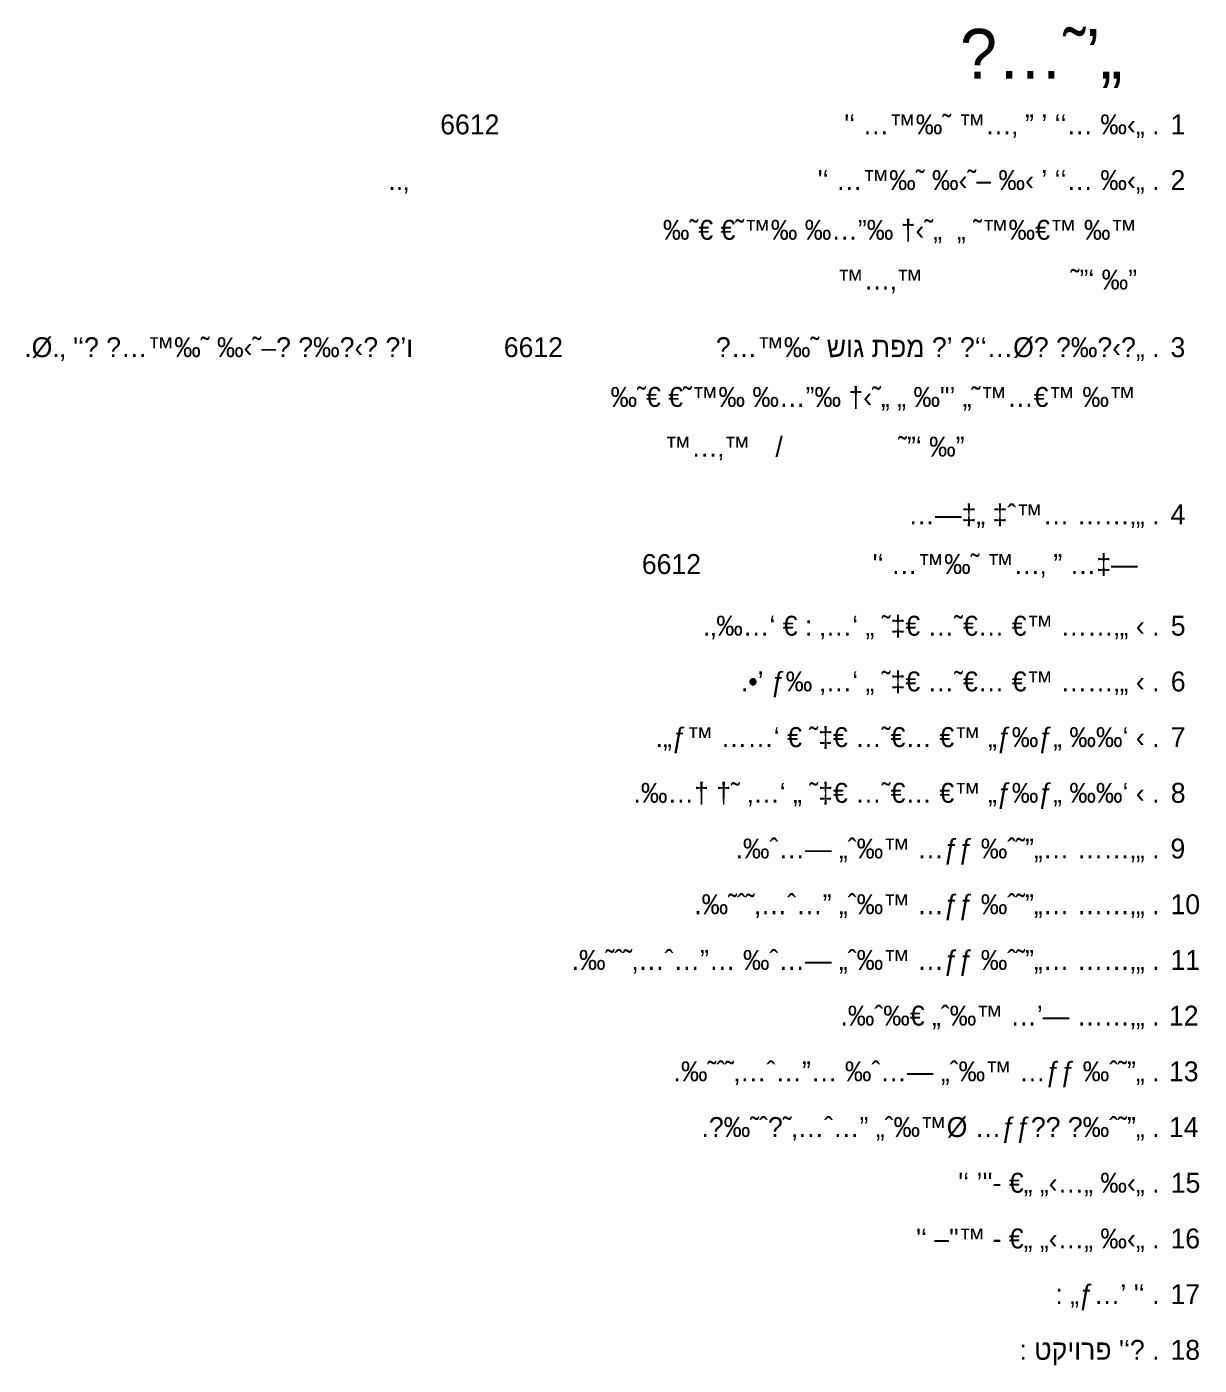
# Model space of a CAD drawing. Header units: metres. Extents: x 182014 to 185255, y 669929 to 671712.
# Drawn here: x 183518 to 183812.8, y 669928.7 to 670265.1 of the extents above; entities that cross this region are included whole.
import ezdxf
from ezdxf.enums import TextEntityAlignment as Align

# ---------------------------------------------------------------- set-up
doc = ezdxf.new("R2010")
doc.units = ezdxf.units.M
doc.layers.add('C1680', color=8, linetype='Continuous')
doc.styles.add('HEBTXT', font='HEBTXT')
doc.styles.add('MD-2010', font='hebtxt.shx', dxfattribs={"height": 2.5})

# ---------------------------------------------------------------- blocks, each defined once
blk = doc.blocks.new('UD_Note18')
at = {"style": 'HEBTXT'}
blk.add_text(": טקיורפ '‘%%142 .", height=5, dxfattribs=at).set_placement((0, 0), align=Align.RIGHT)
at = {"style": 'HEBTXT', "flags": 8}
blk.add_attdef('N_PROJECT', text='', height=5, dxfattribs=at).set_placement((-60.62, 0), align=Align.RIGHT)
blk.add_attdef('NO', (2.77, 0), '', height=5, dxfattribs=at)
blk = doc.blocks.new('UD_Note17')
at = {"style": 'HEBTXT'}
blk.add_text(": „ƒ…’ '‘ .", height=5, dxfattribs=at).set_placement((0, 0), align=Align.RIGHT)
at = {"style": 'HEBTXT', "flags": 8}
blk.add_attdef('N_JOB', text='', height=5, dxfattribs=at).set_placement((-60.62, 0), align=Align.RIGHT)
blk.add_attdef('NO', (2.77, 0), '', height=5, dxfattribs=at)
blk = doc.blocks.new('UD_Note16')
at = {"style": 'HEBTXT'}
blk.add_text('  \'‘ –"™ - €„ „‹…„ ‰‹„ .', height=5, dxfattribs=at).set_placement((0, 0), align=Align.RIGHT)
at = {"style": 'HEBTXT', "flags": 8}
for tag, p in [('N_TASHAZ', (-184.47, 0)), ('NO', (2.77, 0))]:
    blk.add_attdef(tag, p, '', height=5, dxfattribs=at)
blk = doc.blocks.new('UD_Note15')
at = {"style": 'HEBTXT'}
blk.add_text(" '‘ ’''- €„ „‹…„ ‰‹„ .", height=5, dxfattribs=at).set_placement((0, 0), align=Align.RIGHT)
at = {"style": 'HEBTXT', "flags": 8}
for tag, p in [('N_TABA', (-177.44, 0)), ('NO', (2.84, 0))]:
    blk.add_attdef(tag, p, '', height=5, dxfattribs=at)
blk = doc.blocks.new('UD_Note14')
at = {"style": 'HEBTXT'}
blk.add_text('.%%154‰˜ˆ%%142˜‚…ˆ…” „ˆ‰™%%129 …ƒƒ%%142%%144 %%141‰ˆ˜”„ .', height=5, dxfattribs=at).set_placement((0, 0), align=Align.RIGHT)
at = {"style": 'MD-2010'}
blk.add_attdef('NO', (2.39, 0), '', height=5, dxfattribs=at)
blk = doc.blocks.new('UD_Note13')
at = {"style": 'HEBTXT'}
blk.add_text('.‰˜ˆ˜‚…ˆ…”… ‰ˆ…— „ˆ‰™ …ƒƒ ‰ˆ˜”„ .', height=5, dxfattribs=at).set_placement((0, 0), align=Align.RIGHT)
at = {"style": 'MD-2010'}
blk.add_attdef('NO', (2.39, 0), '', height=5, dxfattribs=at)
blk = doc.blocks.new('UD_Note12')
at = {"style": 'HEBTXT'}
blk.add_text('.‰ˆ‰€ „ˆ‰™ …’— ……‚„ .', height=5, dxfattribs=at).set_placement((0, 0), align=Align.RIGHT)
at = {"style": 'MD-2010'}
blk.add_attdef('NO', (2.39, 0), '', height=5, dxfattribs=at)
blk = doc.blocks.new('UD_Note11')
at = {"style": 'HEBTXT'}
blk.add_text('.‰˜ˆ˜‚…ˆ…”… ‰ˆ…— „ˆ‰™ …ƒƒ ‰ˆ˜”„… ……‚„ .', height=5, dxfattribs=at).set_placement((0, 0), align=Align.RIGHT)
at = {"style": 'HEBTXT', "flags": 8}
blk.add_attdef('NO', (2.77, 0), '', height=5, dxfattribs=at)
blk = doc.blocks.new('UD_Note10')
at = {"style": 'HEBTXT'}
blk.add_text('.‰˜ˆ˜‚…ˆ…” „ˆ‰™ …ƒƒ ‰ˆ˜”„… ……‚„ .', height=5, dxfattribs=at).set_placement((0, 0), align=Align.RIGHT)
at = {"style": 'HEBTXT', "flags": 8}
blk.add_attdef('NO', (2.77, 0), '', height=5, dxfattribs=at)
blk = doc.blocks.new('UD_Note09')
at = {"style": 'HEBTXT'}
blk.add_text('.‰ˆ…— „ˆ‰™ …ƒƒ ‰ˆ˜”„… ……‚„ .', height=5, dxfattribs=at).set_placement((0, 0), align=Align.RIGHT)
at = {"style": 'HEBTXT', "flags": 8}
blk.add_attdef('NO', (2.77, 0), '', height=5, dxfattribs=at)
blk = doc.blocks.new('UD_Note08')
at = {"style": 'HEBTXT'}
blk.add_text('.‰…† †˜ ‚…‘ „ ˜‡€ …˜€… €™ „ƒ‰ƒ„ ‰‰‘ ‹ .', height=5, dxfattribs=at).set_placement((0, 0), align=Align.RIGHT)
at = {"style": 'HEBTXT', "flags": 8}
blk.add_attdef('NO', (2.83, 0), '', height=5, dxfattribs=at)
blk = doc.blocks.new('UD_Note07')
at = {"style": 'HEBTXT'}
blk.add_text('.„ƒ™ ……‘ € ˜‡€ …˜€… €™ „ƒ‰ƒ„ ‰‰‘ ‹ .', height=5, dxfattribs=at).set_placement((0, 0), align=Align.RIGHT)
at = {"style": 'MD-2010'}
blk.add_attdef('NO', (2.83, 0), '', height=5, dxfattribs=at)
blk = doc.blocks.new('UD_Note06')
at = {"style": 'HEBTXT'}
blk.add_text('.•’ ƒ‰ ‚…‘ „ ˜‡€ …˜€… €™ ……‚„ ‹ .', height=5, dxfattribs=at).set_placement((0, 0), align=Align.RIGHT)
at = {"style": 'HEBTXT', "flags": 8}
blk.add_attdef('NO', (2.84, 0), '', height=5, dxfattribs=at)
blk = doc.blocks.new('UD_Note05')
at = {"style": 'HEBTXT'}
blk.add_text('.‚‰…‘ € : ‚…‘ „ ˜‡€ …˜€… €™ ……‚„ ‹ .', height=5, dxfattribs=at).set_placement((0, 0), align=Align.RIGHT)
at = {"style": 'HEBTXT', "flags": 8}
blk.add_attdef('NO', (2.84, 0), '', height=5, dxfattribs=at)
blk = doc.blocks.new('UD_Note04')
at = {"style": 'HEBTXT'}
for s, p in [('…—‡„ ‡ˆ™… ……‚„ .', (0, 0)), ("'‘ …™‰˜ ™…‚ ” …‡—", (-5.49, -12.5))]:
    blk.add_text(s, height=5, dxfattribs=at).set_placement(p, align=Align.RIGHT)
at = {"style": 'HEBTXT', "flags": 8}
for tag, p in [('BORDER', (-97.98, 0)), ('N_GHOSH', (-115.29, -12.5))]:
    blk.add_attdef(tag, text='', height=5, dxfattribs=at).set_placement(p, align=Align.RIGHT)
blk.add_attdef('NO', (2.77, 0), '', height=5, dxfattribs=at)
blk = doc.blocks.new('UD_Note03')
at = {"style": 'HEBTXT'}
for s, p in [(".%%129.‚ '‘%%142 %%141…™‰˜ ‰‹˜–%%140 %%154‰%%144‹%%154 %%140’ו", (-187.68, 0)), ('%%141…™‰˜ שוג תפמ %%140’ %%154‘‘…%%129%%142 %%154‰%%144‹%%154„ .', (0, 0)), ('   ‰˜€ €˜™‰ ‰…”‰ †‹˜„ „ ‰"’ „˜™…€™ ‰™', (-6.01, -12.5)), (' ™…‚™                    ˜”‘ ‰”', (-49.01, -25))]:
    blk.add_text(s, height=5, dxfattribs=at).set_placement(p, align=Align.RIGHT)
at = {"style": 'HEBTXT', "flags": 8}
for tag, p in [('N_PROJ', (-316, 0)), ('N_GHOSH', (-150, 0)), ('N_PLAN_GHOSH', (-182.48, -25)), ('N_ELLIPSE', (-94.72, -25)), ('DATE', (-6.01, -25))]:
    blk.add_attdef(tag, text='', height=5, dxfattribs=at).set_placement(p, align=Align.RIGHT)
blk.add_attdef('NO', (2.77, 0), '', height=5, dxfattribs=at)
blk = doc.blocks.new('UD_Note02')
at = {"style": 'HEBTXT'}
blk.add_text('..‚', height=5, dxfattribs=at).set_placement((-193.9, 0))
for s, p in [("'‘ …™‰˜ ‰‹˜– ‰‹ ’ ‘‘… ‰‹„ .", (0, 0)), ('‰˜€ €˜™‰ ‰…”‰ †‹˜„  „ ˜™‰€™ ‰™', (-5.63, -12.5)), (' ™…‚™                    ˜”‘ ‰”', (-5.63, -25))]:
    blk.add_text(s, height=5, dxfattribs=at).set_placement(p, align=Align.RIGHT)
at = {"style": 'MD-2010'}
for tag, p in [('N_PROJ', (-198.75, 0)), ('DATE', (-191.62, -12.5))]:
    blk.add_attdef(tag, text='', height=5, dxfattribs=at).set_placement(p, align=Align.RIGHT)
at = {"style": 'HEBTXT', "flags": 8}
blk.add_attdef('NO', (2.77, 0), '', height=5, dxfattribs=at)
for tag, p in [('N_GHOSH', (-140.99, -25)), ('N_ELLIPSE', (-55.15, -25))]:
    blk.add_attdef(tag, text='', height=5, dxfattribs=at).set_placement(p, align=Align.RIGHT)
blk = doc.blocks.new('UD_Note01')
at = {"style": 'HEBTXT'}
blk.add_text(" '‘ …™‰˜ ™…‚ ” ’ ‘‘… ‰‹„ .", height=5, dxfattribs=at).set_placement((0, 0), align=Align.RIGHT)
at = {"style": 'HEBTXT', "flags": 8}
blk.add_attdef('N_GHOSH', text='', height=5, dxfattribs=at).set_placement((-165.98, 0), align=Align.RIGHT)
blk.add_attdef('NO', (2.77, 0), '', height=5, dxfattribs=at)
blk = doc.blocks.new('UD_NoteCaption')
at = {"style": 'HEBTXT'}
blk.add_text('%%154…˜’„  ', height=5, dxfattribs=at).set_placement((0, 0), align=Align.RIGHT)

msp = doc.modelspace()

# ---------------------------------------------------------------- block references
at = {"layer": 'C1680', "xscale": 2.5, "yscale": 2.5, "zscale": 2.5}
msp.add_blockref('UD_NoteCaption', (183802.85, 670252.08), dxfattribs=at)
at = {"layer": 'C1680'}
ref = msp.add_blockref('UD_Note01', (183802.85, 670238.08), dxfattribs=at)
ref.add_attrib('NO', '1', (183805.62, 670238.08), dxfattribs={"layer": '0', "height": 5, "style": 'HEBTXT'})
ref.add_attrib('N_GHOSH', '6612', dxfattribs={"layer": '0', "height": 5, "style": 'HEBTXT'}).set_placement((183636.87, 670238.08), align=Align.RIGHT)
ref = msp.add_blockref('UD_Note02', (183802.85, 670224.08), dxfattribs=at)
ref.add_attrib('NO', '2', (183805.62, 670224.08), dxfattribs={"layer": '0', "height": 5, "style": 'HEBTXT'})
ref = msp.add_blockref('UD_Note03', (183802.85, 670182.08), dxfattribs=at)
ref.add_attrib('NO', '3', (183805.62, 670182.08), dxfattribs={"layer": '0', "height": 5, "style": 'HEBTXT'})
ref.add_attrib('N_ELLIPSE', '/', dxfattribs={"layer": '0', "height": 5, "style": 'HEBTXT'}).set_placement((183708.13, 670157.08), align=Align.RIGHT)
ref.add_attrib('N_GHOSH', '6612', dxfattribs={"layer": '0', "height": 5, "style": 'HEBTXT'}).set_placement((183652.85, 670182.08), align=Align.RIGHT)
ref = msp.add_blockref('UD_Note04', (183802.85, 670140.08), dxfattribs=at)
ref.add_attrib('NO', '4', (183805.62, 670140.08), dxfattribs={"layer": '0', "height": 5, "style": 'HEBTXT'})
ref.add_attrib('N_GHOSH', '6612', dxfattribs={"layer": '0', "height": 5, "style": 'HEBTXT'}).set_placement((183687.57, 670127.58), align=Align.RIGHT)
ref = msp.add_blockref('UD_Note05', (183802.85, 670112.08), dxfattribs=at)
ref.add_attrib('NO', '5', (183805.69, 670112.08), dxfattribs={"layer": '0', "height": 5, "style": 'HEBTXT'})
ref = msp.add_blockref('UD_Note06', (183802.85, 670098.08), dxfattribs=at)
ref.add_attrib('NO', '6', (183805.69, 670098.08), dxfattribs={"layer": '0', "height": 5, "style": 'HEBTXT'})
for name, p, values in [('UD_Note07', (183802.85, 670084.08), {'NO': '7'}), ('UD_Note12', (183802.85, 670014.08), {'NO': '12'}), ('UD_Note13', (183802.85, 670000.08), {'NO': '13'}), ('UD_Note14', (183802.85, 669986.08), {'NO': '14'})]:
    msp.add_blockref(name, p, dxfattribs=at).add_auto_attribs(values)
ref = msp.add_blockref('UD_Note08', (183802.85, 670070.08), dxfattribs=at)
ref.add_attrib('NO', '8', (183805.69, 670070.08), dxfattribs={"layer": '0', "height": 5, "style": 'HEBTXT'})
ref = msp.add_blockref('UD_Note09', (183802.85, 670056.08), dxfattribs=at)
ref.add_attrib('NO', '9', (183805.62, 670056.08), dxfattribs={"layer": '0', "height": 5, "style": 'HEBTXT'})
ref = msp.add_blockref('UD_Note10', (183802.85, 670042.08), dxfattribs=at)
ref.add_attrib('NO', '10', (183805.62, 670042.08), dxfattribs={"layer": '0', "height": 5, "style": 'HEBTXT'})
ref = msp.add_blockref('UD_Note11', (183802.85, 670028.08), dxfattribs=at)
ref.add_attrib('NO', '11', (183805.62, 670028.08), dxfattribs={"layer": '0', "height": 5, "style": 'HEBTXT'})
ref = msp.add_blockref('UD_Note15', (183802.85, 669972.08), dxfattribs=at)
ref.add_attrib('NO', '15', (183805.69, 669972.08), dxfattribs={"layer": '0', "height": 5, "style": 'HEBTXT'})
ref = msp.add_blockref('UD_Note16', (183802.85, 669958.08), dxfattribs=at)
ref.add_attrib('NO', '16', (183805.62, 669958.08), dxfattribs={"layer": '0', "height": 5, "style": 'HEBTXT'})
ref = msp.add_blockref('UD_Note17', (183802.85, 669944.08), dxfattribs=at)
ref.add_attrib('NO', '17', (183805.62, 669944.08), dxfattribs={"layer": '0', "height": 5, "style": 'HEBTXT'})
ref = msp.add_blockref('UD_Note18', (183802.85, 669930.08), dxfattribs=at)
ref.add_attrib('NO', '18', (183805.62, 669930.08), dxfattribs={"layer": '0', "height": 5, "style": 'HEBTXT'})

doc.saveas('drawing.dxf')
